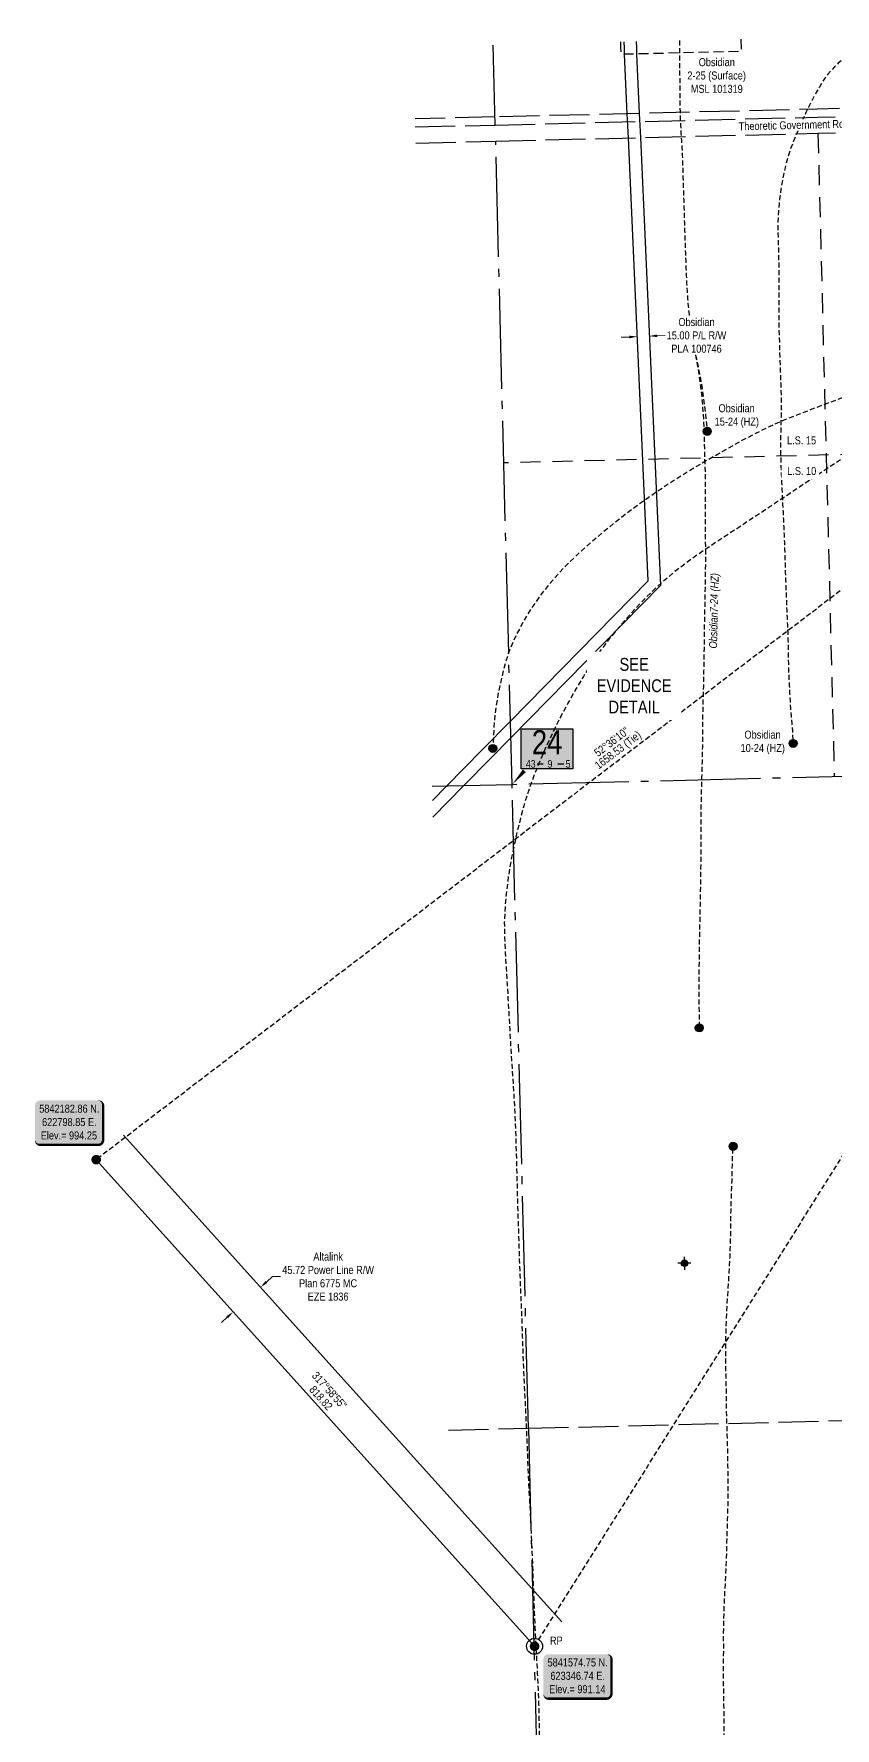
# Model space of a CAD drawing. Extents: x 622721 to 625108, y 5840124 to 5846232.
# Drawn here: x 622721 to 623722, y 5841473 to 5843590 of the extents above; entities that cross this region are included whole.
import ezdxf
from ezdxf.enums import TextEntityAlignment as Align

# ---------------------------------------------------------------- set-up
doc = ezdxf.new("R2010")
doc.units = 0
doc.header["$LTSCALE"] = 5
doc.header["$PDSIZE"] = 0.5
for name, pattern in [('DASHED1', [0.375, 0.25, -0.125]), ('foc-ACCESSROAD', [3.75, 2.5, -1.25]), ('foc-DOT', [1, 0.2, -0.8]), ('foc-LSD', [8, 5, -3]), ('foc-QUARTERLINE', [33, 25, -3, 2, -3]), ('foc-TIELINE', [1.875, 1.25, -0.625]), ('foc-UNSURVEYED', [12.5, 10, -2.5])]:
    doc.linetypes.add(name, pattern=pattern)
doc.layers.get('Defpoints').update_dxf_attribs({"color": 9})
for name, color, linetype in [('10', 1, 'Continuous'), ('35', 37, 'Continuous'), ('9', 3, 'Continuous'), ('ABADATA-DRILL-T', 8, 'Continuous'), ('AS-UNDERLAY-H', 141, 'Continuous'), ('C-RW', 13, 'Continuous'), ('C-WS', 13, 'foc-ACCESSROAD'), ('DETAIL-HZ-Existing', 8, 'foc-DOT'), ('DETAIL-T', 7, 'Continuous'), ('DRILL-T', 8, 'Continuous'), ('F-RW', 190, 'Continuous'), ('L-BD', 7, 'Continuous'), ('L-DETAIL-T', 3, 'Continuous'), ('L-MON', 1, 'Continuous'), ('L-QSEC', 8, 'foc-QUARTERLINE'), ('L-ROAD-T', 7, 'Continuous'), ('L-SECLBL', 7, 'Continuous'), ('L-SECTION-LSD', 7, 'foc-LSD'), ('L-TIE', 7, 'foc-TIELINE'), ('L-USEC', 7, 'foc-UNSURVEYED')]:
    doc.layers.add(name, color=color, linetype=linetype)
for name, color, linetype, lineweight in [('C-RW-T', 13, 'Continuous', 9), ('C-WS-T', 13, 'Continuous', 9), ('F-RW-T', 190, 'Continuous', 9)]:
    doc.layers.add(name, color=color, linetype=linetype, lineweight=lineweight)
doc.styles.add('100L', font='ARIALN.TTF', dxfattribs={"height": 11})
doc.styles.add('80', font='ARIALN.TTF', dxfattribs={"height": 10})
doc.styles.add('80CG', font='ARIALN.TTF', dxfattribs={"height": 10})
doc.styles.add('80L', font='ARIALN.TTF', dxfattribs={"height": 10})
doc.styles.add('SIMPLEX', font='ARIALN.TTF')
doc.dimstyles.new('Compass 5 000', dxfattribs={"dimscale": 5, "dimtxt": 9, "dimasz": 2, "dimexe": 0.2, "dimexo": 0.0625, "dimgap": 0.5, "dimtad": 0, "dimtih": 1, "dimtoh": 1, "dimzin": 0, "dimdsep": 46, "dimtxsty": '80CG', "dimcen": 0.1, "dimse1": 1, "dimse2": 1, "dimclrd": 256, "dimclrt": 256, "dimaunit": 1, "dimadec": 4, "dimazin": 0, "dimtfac": 0.06, "dimtofl": 0, "dimtmove": 0, "dimatfit": 1, "dimfxl": 0.2, "dimtolj": 1, "dimtzin": 0, "dimlwd": -1, "dimarcsym": 0})

# ---------------------------------------------------------------- blocks, each defined once
blk = doc.blocks.new('fdia')
at = {"color": 255, "const_width": 1}
blk.add_lwpolyline([(-0.5, 0, 1), (0.5, 0, 1)], format="xyb", close=True, dxfattribs=at)
blk = doc.blocks.new('Fdiaa')
blk.add_blockref('fdia', (0, 0))
blk = doc.blocks.new('fdib')
at = {"color": 1, "const_width": 1.6}
blk.add_lwpolyline([(-0.4, 0, 1), (0.4, 0, 1)], format="xyb", close=True, dxfattribs=at)
at = {"color": 1}
blk.add_circle((0, 0), 0.8, dxfattribs=at)
blk = doc.blocks.new('Fdibb')
blk.add_blockref('fdib', (0, 0))
blk = doc.blocks.new('fdicc')
for name in ['Fdibb', 'Fdiaa']:
    blk.add_blockref(name, (0, 0))
blk = doc.blocks.new('FDI')
blk.add_blockref('fdicc', (0, 0))
blk = doc.blocks.new('L-SECLBL')
at = {"layer": '9', "color": 7}
for p, q in [((-5.1, -27.8), (-12.3, -27.8)), ((20.7, -27.8), (13.5, -27.8))]:
    blk.add_line(p, q, dxfattribs=at)
at = {"layer": '10', "color": 2, "style": 'SIMPLEX'}
blk.add_attdef('SEC', text='', height=30, dxfattribs=at).set_placement((0, 0), align=Align.MIDDLE)
at = {"layer": '10', "color": 5, "style": '80L'}
blk.add_attdef('TWP', text='', height=9.5, dxfattribs=at).set_placement((-14.4, -27.4), align=Align.MIDDLE_RIGHT)
blk.add_attdef('RGE', text='', height=9.5, dxfattribs=at).set_placement((3.6, -27.4), align=Align.MIDDLE_CENTER)
blk.add_attdef('MER', text='', height=9.5, dxfattribs=at).set_placement((23.2, -27.4), align=Align.MIDDLE_LEFT)
blk = doc.blocks.new('*D424')
at = {"layer": 'C-RW-T', "transparency": 16777216}
for p, q in [((623465, 5843210.9), (623455.1, 5843210.5)), ((623500, 5843212.5), (623510, 5843212.9))]:
    blk.add_line(p, q, dxfattribs=at)
for points in [[(623465, 5843212.6), (623465.1, 5843209.2), (623475, 5843211.4)], [(623499.9, 5843214.1), (623500.1, 5843210.8), (623490, 5843212)]]:
    blk.add_solid(points, dxfattribs=at)
at = {"layer": 'Defpoints', "color": 0, "transparency": 16777216}
for p in [(623475.4, 5843203.8), (623490, 5843212), (623490.4, 5843204.4)]:
    blk.add_point(p, dxfattribs=at)
at = {"layer": 'C-RW-T', "transparency": 16777216, "insert": (623549.1, 5843212.9), "char_height": 10, "attachment_point": 5, "style": '80CG', "bg_fill": 3, "box_fill_scale": 1.1, "bg_fill_color": 256, "bg_fill_true_color": 13158600, "bg_fill_transparency": 0}
blk.add_mtext('\\A1;Obsidian\\P15.00 P/L R/W\\PPLA 100746', dxfattribs=at)
blk = doc.blocks.new('*U436')
at = {"layer": '35', "color": 3}
blk.add_circle((0, 0), 10, dxfattribs=at)
at = {"layer": '35', "color": 3, "style": '80'}
blk.add_attdef('RP_001', (19.2, 2.2), '', height=10, dxfattribs=at)
blk = doc.blocks.new('*U439')
h = blk.add_hatch(color=254)
edge = h.paths.add_edge_path()
edge.add_line((-36.5, -28.5), (36.5, -28.5))
edge.add_arc((36.5, -22.5), 6, 270, 360)
edge.add_line((42.5, -22.5), (42.5, 21))
edge.add_arc((36.5, 21), 6, 0, 90)
edge.add_line((36.5, 27), (-36.5, 27))
edge.add_arc((-36.5, 21), 6, 90, 180)
edge.add_line((-42.5, 21), (-42.5, -22.5))
edge.add_arc((-36.5, -22.5), 6, 180, 270)
at = {"color": 1, "flags": 128}
blk.add_lwpolyline([(-36.5, -28.5, 3, 3, 0), (36.5, -28.5, 3, 3, 0.414214), (42.5, -22.5, 3, 3, 0), (42.5, 21, 3, 0, 0.414214), (36.5, 27, 0, 0, 0), (-36.5, 27, 0, 0, 0.414214), (-42.5, 21, 0, 0, 0), (-42.5, -22.5, 0, 3, 0.414214)], format="xyseb", close=True, dxfattribs=at)
blk.add_lwpolyline([(-29.6, -16.1, 0, 10, 0), (0, 0, 5, 5, 0)], format="xyseb", dxfattribs=at)
at = {"color": 1, "style": '80'}
blk.add_attdef('ENTER_TEXT_001', (-36, -5), '', height=10, dxfattribs=at)
blk = doc.blocks.new('*D460')
at = {"layer": 'Defpoints', "color": 0, "transparency": 16777216}
for p in [(623004.1, 5842023.3), (623035.2, 5841988.8), (623001.2, 5841958.2)]:
    blk.add_point(p, dxfattribs=at)
at = {"layer": 'F-RW-T', "transparency": 16777216}
for p, q in [((623011.5, 5842030), (623019, 5842036.7)), ((623019, 5842036.7), (623029, 5842036.7)), ((622962.7, 5841986), (622955.3, 5841979.3))]:
    blk.add_line(p, q, dxfattribs=at)
for points in [[(623010.4, 5842031.3), (623012.6, 5842028.8), (623004.1, 5842023.3)], [(622961.6, 5841987.3), (622963.8, 5841984.8), (622970.1, 5841992.7)]]:
    blk.add_solid(points, dxfattribs=at)
at = {"layer": 'F-RW-T', "transparency": 16777216, "insert": (623088.7, 5842036.7), "char_height": 10, "attachment_point": 5, "style": '80CG'}
blk.add_mtext('\\A1;Altalink\\P45.72 Power Line R/W\\PPlan 6775 MC\\PEZE 1836', dxfattribs=at)
blk = doc.blocks.new('BH-Existing')
at = {"layer": 'ABADATA-DRILL-T'}
h = blk.add_hatch(color=256, dxfattribs=at)
h.dxf.hatch_style = 1
edge = h.paths.add_edge_path()
edge.add_arc((0, 0), 0.5, 0, 360)
blk.add_circle((0, 0), 0.5, dxfattribs=at)
blk = doc.blocks.new('Gabd')
h = blk.add_hatch(color=255)
h.dxf.hatch_style = 1
edge = h.paths.add_edge_path()
edge.add_arc((0, 0), 0.8, 0, 360)
for p, q in [((-0.81, 0), (-1.62, 0)), ((0, 0.81), (0, 1.62)), ((1.62, 0), (0.81, 0)), ((0, -0.81), (0, -1.62))]:
    blk.add_line(p, q)
blk.add_circle((0, 0), 0.8)

msp = doc.modelspace()

# ---------------------------------------------------------------- hatches: boundary and pattern name
at = {"layer": 'AS-UNDERLAY-H'}
h = msp.add_hatch(color=256, dxfattribs=at)
h.dxf.hatch_style = 1
h.paths.add_polyline_path([(623330.17, 5842721.452), (623394.507, 5842721.452), (623394.507, 5842671.203), (623330.17, 5842671.203)])

# ---------------------------------------------------------------- linework, layer by layer
msp.add_lwpolyline([(623330.17, 5842721.452), (623394.507, 5842721.452), (623394.507, 5842671.203), (623330.17, 5842671.203)], close=True, dxfattribs=at)
at = {"layer": 'C-RW'}
for points in [[(623219.081, 5842631.738), (623236.507, 5842649.478), (623281.342, 5842695.123), (623316.553, 5842730.969), (623488.648, 5842906.185), (623463.953, 5843459.727), (623462.608, 5843489.867), (623459.294, 5843564.142), (623458.958, 5843571.692), (623458.758, 5843579.721)], [(623473.753, 5843580.085), (623473.949, 5843572.212), (623474.292, 5843564.516), (623477.607, 5843490.23), (623478.951, 5843460.091), (623503.924, 5842900.33), (623317.084, 5842710.104), (623292.045, 5842684.612), (623258.052, 5842650.006), (623219.612, 5842610.872)]]:
    msp.add_lwpolyline(points, dxfattribs=at)
at = {"layer": 'C-WS', "flags": 128}
msp.add_lwpolyline([(623604.597, 5843583.265), (623604.976, 5843567.778), (623474.292, 5843564.516), (623459.294, 5843564.142), (623454.96, 5843564.034), (623454.726, 5843573.051), (623454.56, 5843579.619)], dxfattribs=at)
at = {"layer": 'DETAIL-HZ-Existing', "linetype": 'DASHED1', "ltscale": 5, "flags": 128}
for points in [[(623527.983, 5843581.403), (623527.97, 5843581.104), (623527.809, 5843575.258), (623527.726, 5843569.094), (623527.7, 5843562.611), (623527.753, 5843555.82), (623527.859, 5843548.89), (623527.978, 5843541.451), (623528.13, 5843533.892), (623528.27, 5843526.033), (623528.358, 5843517.843), (623528.35, 5843509.51), (623528.364, 5843501.058), (623528.493, 5843492.448), (623528.768, 5843483.622), (623529.205, 5843474.691), (623529.734, 5843465.691), (623530.303, 5843456.673), (623530.825, 5843447.523), (623531.293, 5843438.202), (623531.881, 5843421.331), (623531.919, 5843419.842), (623532.16, 5843410.385), (623532.43, 5843400.929), (623532.75, 5843391.484), (623533.09, 5843382.06), (623533.4, 5843372.584), (623533.661, 5843363.108), (623533.912, 5843353.621), (623534.213, 5843344.156), (623534.523, 5843334.701), (623534.866, 5843325.166), (623535.258, 5843315.623), (623535.63, 5843306.139), (623535.98, 5843296.685), (623536.341, 5843287.181), (623536.743, 5843277.669), (623537.305, 5843268.18), (623538.008, 5843258.625), (623538.809, 5843249.132), (623539.741, 5843239.622), (623540.832, 5843230.167), (623542.072, 5843220.726), (623543.472, 5843211.298), (623545.141, 5843201.908), (623547.018, 5843192.612), (623547.029, 5843192.562), (623548.875, 5843183.286), (623550.525, 5843173.885), (623551.944, 5843164.478), (623553.264, 5843155.049), (623554.487, 5843145.527), (623555.578, 5843136.061), (623556.499, 5843126.582), (623557.22, 5843117.087), (623557.792, 5843107.569), (623558.244, 5843098.077), (623558.536, 5843088.551), (623558.728, 5843079.013), (623558.939, 5843069.525), (623559.181, 5843060.018), (623559.483, 5843050.493), (623559.794, 5843040.998), (623559.903, 5843031.988), (623559.858, 5843021.983), (623559.868, 5843012.521), (623559.91, 5843003.009), (623559.971, 5842993.497), (623559.993, 5842983.975), (623560.046, 5842974.433), (623560.098, 5842964.921), (623560.128, 5842955.439), (623560.181, 5842945.907), (623560.212, 5842936.415), (623560.163, 5842926.93), (623560.075, 5842917.415), (623559.967, 5842907.879), (623559.809, 5842898.342), (623559.632, 5842888.795), (623559.453, 5842879.297), (623559.224, 5842869.808), (623559.015, 5842860.31), (623558.837, 5842850.802), (623558.7, 5842841.246), (623558.591, 5842831.73), (623558.483, 5842822.234), (623558.324, 5842812.727), (623558.167, 5842803.18), (623558.047, 5842793.724), (623557.888, 5842784.237), (623557.649, 5842774.747), (623557.351, 5842765.217), (623557.122, 5842755.718), (623556.904, 5842746.209), (623556.686, 5842736.681), (623556.517, 5842727.173), (623556.439, 5842717.678), (623556.43, 5842708.175), (623556.421, 5842698.682), (623556.282, 5842689.195), (623556.044, 5842679.666), (623555.786, 5842670.156), (623555.537, 5842660.677), (623555.279, 5842651.147), (623554.981, 5842641.617), (623554.795, 5842633.169), (623554.694, 5842623.774), (623554.676, 5842614.25), (623554.668, 5842604.737), (623554.64, 5842595.223), (623554.632, 5842585.7), (623554.594, 5842576.176), (623554.475, 5842566.68), (623554.376, 5842557.184), (623554.299, 5842547.619), (623554.141, 5842538.082), (623554.003, 5842528.555), (623553.855, 5842519.038), (623553.687, 5842509.501), (623553.489, 5842499.973), (623553.291, 5842490.465), (623553.113, 5842480.947), (623552.924, 5842471.459), (623552.726, 5842461.931), (623552.517, 5842452.423), (623552.379, 5842442.896), (623552.311, 5842433.382), (623552.223, 5842423.856), (623552.145, 5842414.351), (623552.105, 5842404.907), (623552.117, 5842395.374), (623552.139, 5842385.842), (623552.181, 5842376.33), (623552.252, 5842366.819), (623552.299, 5842362.618), (623552.52, 5842347.619)], [(623527.983, 5843581.403), (623527.97, 5843581.104), (623527.809, 5843575.258), (623527.726, 5843569.094), (623527.7, 5843562.611), (623527.753, 5843555.82), (623527.859, 5843548.89), (623527.978, 5843541.451), (623528.13, 5843533.892), (623528.27, 5843526.033), (623528.358, 5843517.843), (623528.35, 5843509.51), (623528.364, 5843501.058), (623528.493, 5843492.448), (623528.768, 5843483.622), (623529.205, 5843474.691), (623529.734, 5843465.691), (623530.303, 5843456.673), (623530.825, 5843447.523), (623531.293, 5843438.202), (623531.881, 5843421.331), (623531.919, 5843419.842), (623532.16, 5843410.385), (623532.43, 5843400.929), (623532.75, 5843391.484), (623533.09, 5843382.06), (623533.4, 5843372.584), (623533.661, 5843363.108), (623533.912, 5843353.621), (623534.213, 5843344.156), (623534.523, 5843334.701), (623534.866, 5843325.166), (623535.258, 5843315.623), (623535.63, 5843306.139), (623535.98, 5843296.685), (623536.341, 5843287.181), (623536.743, 5843277.669), (623537.305, 5843268.18), (623538.008, 5843258.625), (623538.809, 5843249.132), (623539.741, 5843239.622), (623540.832, 5843230.167), (623542.072, 5843220.726), (623543.472, 5843211.298), (623545.141, 5843201.908), (623547.018, 5843192.612), (623549.005, 5843183.32), (623551.022, 5843174.018), (623552.908, 5843164.723), (623554.616, 5843155.383), (623556.147, 5843145.939), (623557.556, 5843136.532), (623558.876, 5843127.112), (623559.997, 5843117.648), (623562.573, 5843093.025)], [(623820.977, 5843587.465), (623820.977, 5843587.465), (623820.858, 5843587.462), (623820.073, 5843587.622), (623819.449, 5843588.166), (623819.253, 5843588.021), (623818.748, 5843587.408), (623818.584, 5843587.584), (623818.306, 5843588.257), (623818.127, 5843589.033), (623817.657, 5843589.391), (623817.526, 5843589.448), (623817.08, 5843589.686), (623816.863, 5843589.171), (623817.053, 5843588.365), (623817.309, 5843587.732), (623817.413, 5843587.584), (623817.474, 5843587.546), (623817.465, 5843587.525), (623817.455, 5843587.515), (623817.088, 5843587.406), (623816.214, 5843587.163), (623814.902, 5843586.82), (623813.361, 5843586.461), (623811.71, 5843586.058), (623809.841, 5843585.631), (623807.55, 5843585.252), (623804.838, 5843584.903), (623801.866, 5843584.517), (623798.478, 5843584.011), (623794.782, 5843583.406), (623790.696, 5843582.802), (623786.5, 5843582.225), (623783.221, 5843581.731), (623781.846, 5843581.516), (623776.905, 5843580.71), (623771.691, 5843579.647), (623766.487, 5843578.154), (623761.384, 5843576.224), (623756.224, 5843573.801), (623751.036, 5843570.928), (623745.814, 5843567.814), (623740.646, 5843564.522), (623735.378, 5843560.816), (623730.831, 5843557.139), (623726.304, 5843553.013), (623721.715, 5843548.604), (623717.467, 5843544.135), (623713.448, 5843539.351), (623709.704, 5843534.364), (623706.11, 5843528.97), (623702.637, 5843523.17), (623699.287, 5843517.203), (623695.942, 5843511.096), (623692.544, 5843504.697), (623689.202, 5843498.05), (623685.914, 5843491.264), (623682.638, 5843484.368), (623679.438, 5843477.275), (623676.333, 5843469.963), (623673.183, 5843462.45), (623670.095, 5843454.879), (623667.16, 5843447.172), (623664.462, 5843439.221), (623661.995, 5843430.845), (623659.761, 5843422.306), (623657.803, 5843413.573), (623656.074, 5843404.466), (623654.583, 5843395.455), (623653.325, 5843386.36), (623652.257, 5843377.22), (623651.436, 5843367.836), (623651.09, 5843361.785), (623650.829, 5843346.894), (623650.85, 5843344.894), (623650.895, 5843342.744), (623651.146, 5843333.287), (623651.394, 5843323.921), (623651.634, 5843314.524), (623651.797, 5843304.985), (623651.838, 5843295.503), (623651.859, 5843286.04), (623651.859, 5843276.637), (623651.866, 5843267.314), (623651.906, 5843257.882), (623651.925, 5843248.5), (623651.971, 5843239.228), (623652.025, 5843229.676), (623652.177, 5843220.167), (623652.447, 5843210.721), (623652.747, 5843201.325), (623653.042, 5843191.71), (623653.304, 5843182.193), (623653.588, 5843172.637), (623653.916, 5843163.283), (623654.301, 5843153.679), (623654.591, 5843144.254), (623654.803, 5843134.736), (623654.838, 5843125.134), (623654.76, 5843115.639), (623654.692, 5843106.134), (623654.51, 5843096.756), (623654.244, 5843087.196), (623654.128, 5843077.61), (623654.207, 5843068.229), (623654.388, 5843058.751), (623654.627, 5843049.384), (623654.981, 5843039.79), (623655.404, 5843030.277), (623655.817, 5843020.715), (623656.254, 5843011.423), (623656.769, 5843001.803), (623657.26, 5842992.352), (623657.668, 5842983.03), (623658.078, 5842973.597), (623658.509, 5842964.145), (623658.939, 5842954.743), (623659.293, 5842945.169), (623659.615, 5842935.664), (623659.886, 5842926.198), (623660.13, 5842916.611), (623660.441, 5842907.146), (623660.823, 5842897.672), (623661.201, 5842888.319), (623661.54, 5842878.955), (623661.902, 5842869.451), (623662.3, 5842860.098), (623662.741, 5842850.626), (623663.162, 5842841.184), (623663.453, 5842831.728), (623663.607, 5842822.139), (623663.758, 5842812.68), (623663.952, 5842803.101), (623664.191, 5842793.714), (623664.58, 5842784.351), (623665.051, 5842774.9), (623665.518, 5842765.599), (623666.02, 5842756.109), (623666.641, 5842746.632), (623667.402, 5842737.188), (623668.271, 5842727.797), (623669.009, 5842718.453), (623669.911, 5842703.081)], [(624191.33, 5843324.8), (624191.33, 5843324.8), (624191.3, 5843324.789), (624191.131, 5843324.755), (624190.803, 5843324.656), (624190.448, 5843324.477), (624190.162, 5843324.32), (624189.787, 5843324.1), (624189.699, 5843324.018), (624189.78, 5843323.97), (624189.982, 5843323.905), (624190.264, 5843323.822), (624190.566, 5843323.76), (624190.838, 5843323.707), (624191.059, 5843323.643), (624191.192, 5843323.556), (624191.313, 5843323.499), (624191.443, 5843323.493), (624191.601, 5843323.567), (624191.778, 5843323.721), (624191.913, 5843323.905), (624192.027, 5843324.138), (624192.061, 5843324.369), (624191.997, 5843324.537), (624191.904, 5843324.625), (624191.814, 5843324.652), (624191.742, 5843324.701), (624191.739, 5843324.85), (624191.743, 5843325.081), (624191.717, 5843325.3), (624191.685, 5843325.379), (624191.603, 5843325.477), (624191.592, 5843325.487), (624191.491, 5843325.534), (624191.38, 5843325.562), (624191.138, 5843325.665), (624190.945, 5843325.78), (624190.883, 5843325.829), (624190.742, 5843325.895), (624190.49, 5843325.969), (624190.228, 5843326.012), (624189.977, 5843326.056), (624189.775, 5843326.161), (624189.651, 5843326.308), (624189.507, 5843326.444), (624189.347, 5843326.47), (624189.257, 5843326.448), (624189.155, 5843326.515), (624188.941, 5843326.68), (624188.577, 5843326.85), (624188.219, 5843326.741), (624188.01, 5843326.336), (624187.862, 5843325.852), (624187.843, 5843325.791), (624187.686, 5843325.307), (624187.663, 5843325.027), (624187.822, 5843325.071), (624188.01, 5843325.135), (624188.258, 5843325.242), (624188.545, 5843325.329), (624188.845, 5843325.347), (624189.174, 5843325.385), (624189.324, 5843325.379), (624189.355, 5843325.37), (624189.387, 5843325.291), (624189.388, 5843325.251), (624189.389, 5843325.181), (624189.496, 5843324.913), (624189.842, 5843324.712), (624190.381, 5843324.726), (624190.772, 5843324.696), (624191.033, 5843324.662), (624191.55, 5843324.786), (624191.844, 5843324.643), (624191.875, 5843324.204), (624192.221, 5843323.983), (624192.218, 5843323.692), (624191.79, 5843323.221), (624191.753, 5843323.13), (624191.626, 5843322.997), (624191.489, 5843322.873), (624190.724, 5843322.264), (624189.486, 5843321.392), (624187.901, 5843320.421), (624186.124, 5843319.465), (624184.158, 5843318.505), (624181.95, 5843317.608), (624179.541, 5843316.786), (624176.983, 5843315.891), (624174.227, 5843314.9), (624171.138, 5843313.651), (624167.719, 5843311.983), (624163.888, 5843310.034), (624159.689, 5843307.996), (624155.21, 5843305.931), (624150.501, 5843303.86), (624145.863, 5843301.781), (624141.324, 5843299.725), (624136.634, 5843297.714), (624131.662, 5843295.747), (624126.525, 5843293.635), (624121.121, 5843291.366), (624115.379, 5843289.019), (624109.332, 5843286.453), (624103.051, 5843283.672), (624096.541, 5843280.865), (624089.81, 5843278.082), (624082.89, 5843275.234), (624075.861, 5843272.374), (624068.644, 5843269.418), (624061.239, 5843266.398), (624053.614, 5843263.353), (624045.841, 5843260.243), (624037.9, 5843257.059), (624029.859, 5843253.843), (624021.879, 5843250.618), (624013.97, 5843247.365), (624005.963, 5843244.009), (623997.866, 5843240.641), (623989.528, 5843237.337), (623981.168, 5843234.083), (623972.789, 5843230.808), (623964.362, 5843227.441), (623955.849, 5843223.933), (623947.197, 5843220.401), (623938.485, 5843216.827), (623929.734, 5843213.242), (623925.525, 5843211.564), (623916.711, 5843208.098), (623907.795, 5843204.699), (623898.869, 5843201.27), (623889.876, 5843197.759), (623880.962, 5843194.27), (623872.049, 5843190.752), (623854.174, 5843183.683), (623836.339, 5843176.615), (623818.475, 5843169.486), (623800.602, 5843162.328), (623782.841, 5843155.101), (623765.093, 5843147.756), (623747.256, 5843140.748), (623729.229, 5843134.125), (623711.273, 5843127.494), (623693.393, 5843120.576), (623675.474, 5843113.686), (623657.617, 5843106.667), (623640.132, 5843098.808), (623622.882, 5843090.365), (623605.895, 5843081.408), (623589.241, 5843071.95), (623572.438, 5843062.487), (623555.853, 5843053.061), (623539.39, 5843043.167), (623523.135, 5843032.988), (623507.059, 5843022.454), (623491.219, 5843011.666), (623475.496, 5843000.611), (623460.133, 5842989.175), (623447.668, 5842979.453), (623433.037, 5842967.546), (623418.703, 5842955.386), (623404.547, 5842942.91), (623390.901, 5842930.067), (623377.84, 5842916.619), (623365.459, 5842902.399), (623353.762, 5842887.635), (623342.872, 5842872.252), (623333.129, 5842856.158), (623324.302, 5842839.497), (623316.467, 5842822.371), (623310.38, 5842804.54), (623305.764, 5842786.346), (623301.997, 5842769.334), (623298.7, 5842750.774), (623296.498, 5842732.042), (623294.56, 5842696.701)], [(624191.33, 5843324.8), (624191.33, 5843324.8), (624191.3, 5843324.789), (624191.131, 5843324.755), (624190.803, 5843324.656), (624190.448, 5843324.477), (624190.162, 5843324.32), (624189.787, 5843324.1), (624189.699, 5843324.018), (624189.78, 5843323.97), (624189.982, 5843323.905), (624190.264, 5843323.822), (624190.566, 5843323.76), (624190.838, 5843323.707), (624191.059, 5843323.643), (624191.192, 5843323.556), (624191.313, 5843323.499), (624191.443, 5843323.493), (624191.601, 5843323.567), (624191.778, 5843323.721), (624191.913, 5843323.905), (624192.027, 5843324.138), (624192.061, 5843324.369), (624191.997, 5843324.537), (624191.904, 5843324.625), (624191.814, 5843324.652), (624191.742, 5843324.701), (624191.739, 5843324.85), (624191.743, 5843325.081), (624191.717, 5843325.3), (624191.685, 5843325.379), (624191.603, 5843325.477), (624191.592, 5843325.487), (624191.491, 5843325.534), (624191.38, 5843325.562), (624191.138, 5843325.665), (624190.945, 5843325.78), (624190.883, 5843325.829), (624190.742, 5843325.895), (624190.49, 5843325.969), (624190.228, 5843326.012), (624189.977, 5843326.056), (624189.775, 5843326.161), (624189.651, 5843326.308), (624189.507, 5843326.444), (624189.347, 5843326.47), (624189.257, 5843326.448), (624189.155, 5843326.515), (624188.941, 5843326.68), (624188.577, 5843326.85), (624188.219, 5843326.741), (624188.01, 5843326.336), (624187.862, 5843325.852), (624187.843, 5843325.791), (624187.686, 5843325.307), (624187.663, 5843325.027), (624187.822, 5843325.071), (624188.01, 5843325.135), (624188.258, 5843325.242), (624188.545, 5843325.329), (624188.845, 5843325.347), (624189.174, 5843325.385), (624189.324, 5843325.379), (624189.355, 5843325.37), (624189.387, 5843325.291), (624189.388, 5843325.251), (624189.389, 5843325.181), (624189.496, 5843324.913), (624189.842, 5843324.712), (624190.381, 5843324.726), (624190.772, 5843324.696), (624191.033, 5843324.662), (624191.55, 5843324.786), (624191.844, 5843324.643), (624191.875, 5843324.204), (624192.221, 5843323.983), (624192.218, 5843323.692), (624191.79, 5843323.221), (624191.753, 5843323.13), (624191.626, 5843322.997), (624191.489, 5843322.873), (624190.724, 5843322.264), (624189.486, 5843321.392), (624187.901, 5843320.421), (624186.124, 5843319.465), (624184.158, 5843318.505), (624181.95, 5843317.608), (624179.541, 5843316.786), (624176.983, 5843315.891), (624174.227, 5843314.9), (624171.138, 5843313.651), (624167.719, 5843311.983), (624163.888, 5843310.034), (624159.689, 5843307.996), (624155.21, 5843305.931), (624150.501, 5843303.86), (624145.863, 5843301.781), (624141.324, 5843299.725), (624136.634, 5843297.714), (624131.662, 5843295.747), (624126.525, 5843293.635), (624121.121, 5843291.366), (624115.379, 5843289.019), (624109.332, 5843286.453), (624103.051, 5843283.672), (624096.541, 5843280.865), (624089.81, 5843278.082), (624082.89, 5843275.234), (624064.141, 5843267.543), (624062.923, 5843267.042), (624055.722, 5843263.857), (624048.532, 5843260.252), (624041.3, 5843256.326), (624034.025, 5843252.119), (624026.675, 5843247.709), (624019.247, 5843243.248), (624011.668, 5843238.803), (624003.99, 5843234.296), (623996.286, 5843229.657), (623988.454, 5843224.936), (623980.542, 5843220.222), (623972.552, 5843215.436), (623964.484, 5843210.549), (623956.398, 5843205.601), (623948.312, 5843200.633), (623940.187, 5843195.633), (623931.561, 5843190.281), (623923.25, 5843185.107), (623915.53, 5843180.329), (623899.56, 5843170.318), (623883.644, 5843160.198), (623867.811, 5843149.92), (623852.051, 5843139.524), (623836.342, 5843129.109), (623820.665, 5843118.626), (623805.029, 5843108.093), (623789.394, 5843097.52), (623773.758, 5843086.967), (623758.081, 5843076.453), (623742.331, 5843066.098), (623726.539, 5843055.801), (623710.798, 5843045.436), (623695.131, 5843034.942), (623679.504, 5843024.44), (623663.511, 5843013.808), (623647.526, 5843003.206), (623631.523, 5842992.554), (623615.45, 5842981.91), (623599.423, 5842971.387), (623583.347, 5842960.853), (623567.312, 5842950.28), (623551.404, 5842939.44), (623535.785, 5842928.237), (623520.559, 5842916.525), (623505.87, 5842904.165), (623491.818, 5842891.132), (623478.363, 5842877.464), (623465.359, 5842863.337), (623452.685, 5842848.849), (623440.509, 5842834.043), (623428.885, 5842818.801), (623418.013, 5842803.088), (623407.764, 5842786.841), (623397.935, 5842770.235), (623388.498, 5842753.549), (623379.407, 5842736.661), (623370.708, 5842719.283), (623362.528, 5842701.938), (623354.78, 5842684.525), (623347.52, 5842666.804), (623340.828, 5842648.797), (623334.882, 5842630.579), (623329.713, 5842612.051), (623325.079, 5842593.376), (623320.905, 5842574.674), (623317.175, 5842555.832), (623313.946, 5842536.944), (623311.502, 5842517.905), (623309.788, 5842498.845), (623308.917, 5842479.697), (623309.147, 5842460.496), (623310.117, 5842441.325), (623311.226, 5842422.187), (623312.336, 5842403.029), (623313.496, 5842383.872), (623314.584, 5842364.764), (623315.686, 5842345.506), (623316.745, 5842326.406), (623317.835, 5842307.218), (623319.094, 5842288.084), (623320.424, 5842268.912), (623321.543, 5842249.774), (623322.404, 5842230.56), (623323.144, 5842211.402), (623323.734, 5842192.231), (623324.263, 5842173.068), (623324.784, 5842153.876), (623325.245, 5842134.651), (623325.796, 5842115.419), (623326.436, 5842096.259), (623327.039, 5842076.978), (623327.678, 5842057.828), (623328.368, 5842038.63), (623329.058, 5842019.491), (623329.898, 5842000.316), (623330.758, 5841981.112), (623331.4, 5841961.872), (623332.02, 5841942.691), (623332.753, 5841923.384), (623333.614, 5841904.19), (623334.603, 5841885.069), (623335.522, 5841865.936), (623336.374, 5841846.671), (623337.173, 5841827.526), (623338.003, 5841808.36), (623338.822, 5841789.205), (623339.682, 5841770.061), (623340.663, 5841750.85), (623341.682, 5841731.689), (623342.61, 5841712.597), (623343.38, 5841693.45), (623344.14, 5841674.273), (623344.899, 5841655.117), (623345.64, 5841635.929), (623346.382, 5841616.672), (623347.192, 5841597.876), (623348.171, 5841578.735), (623349.121, 5841559.553), (623350.12, 5841540.422), (623351.16, 5841521.283), (623351.831, 5841502.064), (623352.193, 5841482.787), (623352.634, 5841463.562), (623353.006, 5841444.305), (623353.107, 5841425.081), (623353.218, 5841405.868), (623353.486, 5841386.778), (623353.757, 5841367.529), (623353.8, 5841348.254), (623353.84, 5841329.049), (623354.011, 5841309.847), (623354.21, 5841290.686), (623354.42, 5841271.525), (623354.69, 5841252.345), (623355.13, 5841233.17), (623355.451, 5841213.932), (623355.742, 5841194.703), (623356.252, 5841175.54), (623356.822, 5841156.368), (623357.464, 5841137.089), (623358.245, 5841117.892), (623358.854, 5841098.741), (623359.174, 5841079.563), (623359.413, 5841060.423), (623359.684, 5841041.224), (623359.973, 5841022.045), (623360.214, 5841002.855), (623360.433, 5840983.684), (623360.623, 5840964.513), (623360.843, 5840945.342), (623361.234, 5840926.136), (623361.623, 5840906.97), (623361.892, 5840887.82), (623362.124, 5840868.57), (623362.223, 5840849.426), (623362.275, 5840830.171), (623362.386, 5840810.948), (623362.436, 5840791.763), (623362.427, 5840772.546), (623362.177, 5840753.364), (623361.646, 5840734.184), (623361.187, 5840714.956), (623360.857, 5840695.761), (623360.577, 5840676.588), (623360.457, 5840657.388), (623360.628, 5840638.187), (623361.038, 5840619.001), (623361.578, 5840599.818), (623362.16, 5840580.587), (623362.829, 5840561.448), (623363.489, 5840542.238), (623364.06, 5840523.037), (623364.741, 5840503.818), (623365.543, 5840484.572), (623366.402, 5840465.428), (623367.282, 5840446.274), (623368.557, 5840419.848)], [(623764.34, 5840964.73), (623764.34, 5840964.73), (623764.283, 5840964.638), (623763.67, 5840963.932), (623762.701, 5840963.127), (623762.008, 5840963.22), (623761.58, 5840964.309), (623761.205, 5840965.69), (623761.018, 5840967.526), (623760.957, 5840969.535), (623760.933, 5840971.645), (623760.861, 5840974.084), (623760.994, 5840977.519), (623761.55, 5840981.594), (623762.204, 5840983.411), (623762.339, 5840983.625), (623762.376, 5840983.756), (623762.375, 5840983.766), (623762.352, 5840983.915), (623762.199, 5840984.412), (623761.912, 5840985.085), (623761.281, 5840985.889), (623760.227, 5840986.812), (623758.749, 5840987.895), (623756.968, 5840989.1), (623754.992, 5840990.5), (623752.9, 5840992.128), (623750.672, 5840993.982), (623748.119, 5840996.017), (623745.252, 5840998.225), (623741.98, 5841000.623), (623738.385, 5841003.152), (623734.443, 5841005.913), (623730.217, 5841008.836), (623725.699, 5841011.852), (623720.835, 5841015.09), (623715.54, 5841018.766), (623709.77, 5841023.021), (623703.75, 5841027.649), (623697.488, 5841032.401), (623691.094, 5841037.16), (623684.546, 5841042.115), (623677.903, 5841047.268), (623671.275, 5841052.621), (623664.79, 5841058.248), (623658.466, 5841064.199), (623652.407, 5841070.367), (623646.44, 5841076.857), (623640.67, 5841083.463), (623634.926, 5841090.259), (623629.368, 5841097.17), (623624.042, 5841104.417), (623619.027, 5841112.012), (623614.368, 5841119.806), (623610.001, 5841127.877), (623606.018, 5841136.198), (623602.408, 5841144.809), (623599.252, 5841153.662), (623596.616, 5841162.498), (623593.28, 5841175.657), (623592.999, 5841176.87), (623591.132, 5841185.016), (623589.063, 5841194.376), (623587.062, 5841203.818), (623585.243, 5841213.205), (623583.641, 5841222.697), (623582.277, 5841232.246), (623581.315, 5841241.784), (623580.88, 5841251.396), (623580.864, 5841252.806), (623580.794, 5841261.077), (623580.87, 5841270.662), (623581.037, 5841280.21), (623581.222, 5841289.868), (623581.416, 5841299.536), (623581.691, 5841309.146), (623582.066, 5841318.798), (623582.414, 5841328.32), (623582.778, 5841337.983), (623583.064, 5841347.573), (623583.238, 5841357.261), (623583.293, 5841366.885), (623583.248, 5841376.527), (623583.282, 5841386.191), (623583.285, 5841395.924), (623583.128, 5841405.624), (623582.923, 5841415.261), (623582.798, 5841424.891), (623582.895, 5841434.457), (623583.141, 5841444.036), (623583.397, 5841453.646), (623583.693, 5841463.236), (623583.859, 5841472.834), (623583.774, 5841482.475), (623583.617, 5841492.184), (623583.432, 5841501.812), (623583.285, 5841511.492), (623583.119, 5841521.191), (623582.974, 5841530.82), (623582.861, 5841540.37), (623582.836, 5841550.003), (623583.01, 5841559.68), (623583.094, 5841569.346), (623583.059, 5841578.958), (623583.034, 5841588.6), (623583.098, 5841598.295), (623583.373, 5841607.915), (623583.648, 5841617.545), (623583.903, 5841627.205), (623584.329, 5841636.789), (623584.823, 5841646.484), (623585.326, 5841656.19), (623585.79, 5841665.875), (623586.194, 5841675.549), (623586.629, 5841685.193), (623586.954, 5841694.814), (623587.218, 5841704.504), (623587.542, 5841714.175), (623587.747, 5841723.814), (623588.011, 5841733.474), (623588.306, 5841743.124), (623588.621, 5841752.765), (623588.867, 5841762.345), (623588.86, 5841772.048), (623588.755, 5841781.698), (623588.581, 5841791.287), (623588.466, 5841800.917), (623588.38, 5841810.598), (623588.183, 5841820.286), (623587.889, 5841829.882), (623587.606, 5841839.418), (623587.293, 5841848.973), (623586.936, 5841858.687), (623586.75, 5841868.365), (623586.685, 5841878.007), (623586.55, 5841887.636), (623586.413, 5841897.336), (623586.257, 5841906.985), (623585.984, 5841916.571), (623585.68, 5841926.147), (623585.676, 5841935.74), (623585.82, 5841945.417), (623585.865, 5841955.061), (623585.96, 5841964.666), (623586.228, 5841974.206), (623586.621, 5841983.899), (623587.055, 5841993.594), (623587.578, 5842003.3), (623588.204, 5842012.899), (623588.83, 5842022.508), (623589.395, 5842032.156), (623589.939, 5842041.812), (623590.511, 5842051.2), (623590.997, 5842061.186), (623591.322, 5842070.837), (623591.665, 5842080.529), (623591.92, 5842090.169), (623592.006, 5842099.794), (623592.071, 5842109.409), (623592.248, 5842118.966), (623592.509, 5842128.746), (623592.834, 5842138.377), (623593.222, 5842147.92), (623593.524, 5842157.661), (623593.748, 5842167.34), (623593.922, 5842177.018), (623594.155, 5842185.566), (623594.759, 5842199.556)]]:
    msp.add_lwpolyline(points, dxfattribs=at)
at = {"layer": 'F-RW'}
for p, q in [((623380.697, 5841605.343), (622832.803, 5842213.454)), ((623346.742, 5841574.751), (622798.848, 5842182.862))]:
    msp.add_line(p, q, dxfattribs=at)
at = {"layer": 'L-QSEC', "flags": 128}
for points in [[(623297.601, 5843475.811), (623295.057, 5843575.743)], [(623318.575, 5842651.488), (623298.113, 5843455.708)], [(624124.136, 5842671.153), (623318.575, 5842651.488)], [(623318.575, 5842651.488), (623218.641, 5842649.049)], [(623339.038, 5841847.263), (623318.575, 5842651.488)], [(623339.038, 5841847.263), (623379.694, 5840248.866)]]:
    msp.add_lwpolyline(points, dxfattribs=at)
at = {"layer": 'L-SECLBL', "flags": 128}
msp.add_lwpolyline([(623318.575, 5842651.488, 0, 5, 0), (623333.978, 5842668.797, 0, 0, 0)], format="xyseb", dxfattribs=at)
at = {"layer": 'L-SECTION-LSD', "flags": 128}
for points in [[(623700.868, 5843465.496), (623721.356, 5842661.321)], [(624113.88, 5843073.219), (623308.344, 5843053.598)]]:
    msp.add_lwpolyline(points, dxfattribs=at)
at = {"layer": 'L-TIE', "flags": 128}
for points in [[(624115.97, 5843189.802), (622798.848, 5842182.862)], [(623346.742, 5841574.751), (624120.689, 5842806.298)]]:
    msp.add_lwpolyline(points, dxfattribs=at)
at = {"layer": 'L-USEC', "flags": 128}
for points in [[(624102.854, 5843505.438), (623700.099, 5843495.65), (623297.345, 5843485.861)], [(623297.624, 5843475.812), (623700.379, 5843485.6), (624103.11, 5843495.388)], [(623297.345, 5843485.861), (623197.411, 5843483.433)], [(623197.667, 5843473.383), (623297.624, 5843475.812)], [(623298.113, 5843455.708), (623700.868, 5843465.496), (624103.623, 5843475.285)], [(623198.178, 5843453.28), (623298.113, 5843455.708)], [(623339.038, 5841847.263), (623741.84, 5841857.143), (624144.643, 5841867.022)], [(623239.104, 5841844.812), (623339.038, 5841847.263)]]:
    msp.add_lwpolyline(points, dxfattribs=at)

# ---------------------------------------------------------------- block references
at = {"layer": '35', "xscale": 0.99963892, "yscale": 0.99963892, "zscale": 0.99963892}
msp.add_blockref('*U436', (623346.742, 5841574.751), dxfattribs=at).add_auto_attribs({'RP_001': 'RP'})
at = {"layer": 'ABADATA-DRILL-T', "xscale": 10.00000000000004, "yscale": 10.00000000000004, "zscale": 10.00000000000004}
for p in [(623562.573, 5843093.025), (623294.56, 5842696.701), (623669.911, 5842703.081), (623552.52, 5842347.619), (623594.759, 5842199.556)]:
    msp.add_blockref('BH-Existing', p, dxfattribs=at)
at = {"layer": 'DETAIL-T'}
ref = msp.add_blockref('*U439', (622764.96, 5842229.835), dxfattribs=at)
ref.add_attrib('ENTER_TEXT_001', '5842182.86 N.', (622727.64, 5842241.607), dxfattribs={"layer": '0', "color": 1, "height": 10, "style": '80'})
ref.add_attrib('ENTER_TEXT_002', '622798.85 E.', (622731.163, 5842224.899), dxfattribs={"layer": '0', "color": 1, "height": 10, "style": '80'})
ref.add_attrib('ENTER_TEXT_003', 'Elev.= 994.25', (622729.55, 5842208.192), dxfattribs={"layer": '0', "color": 1, "height": 10, "style": '80'})
ref = msp.add_blockref('*U439', (623400.269, 5841537.87), dxfattribs=at)
ref.add_attrib('ENTER_TEXT_001', '5841574.75 N.', (623362.95, 5841549.642), dxfattribs={"layer": '0', "color": 1, "height": 10, "style": '80'})
ref.add_attrib('ENTER_TEXT_002', '623346.74 E.', (623366.473, 5841532.934), dxfattribs={"layer": '0', "color": 1, "height": 10, "style": '80'})
ref.add_attrib('ENTER_TEXT_003', 'Elev.= 991.14', (623364.904, 5841516.227), dxfattribs={"layer": '0', "color": 1, "height": 10, "style": '80'})
at = {"layer": 'DRILL-T', "xscale": 5.000000000000021, "yscale": 5.000000000000021, "zscale": 5.000000000000021}
msp.add_blockref('Gabd', (623534.013, 5842053.442), dxfattribs=at)
at = {"layer": 'L-MON', "xscale": 5.000000000000032, "yscale": 5.000000000000032, "zscale": 5.000000000000032}
for p in [(622798.848, 5842182.862), (623346.742, 5841574.751)]:
    msp.add_blockref('FDI', p, dxfattribs=at)
at = {"layer": 'L-SECLBL', "xscale": 0.99963892, "yscale": 0.99963892, "zscale": 0.99963892}
msp.add_blockref('L-SECLBL', (623362.4, 5842704.809), dxfattribs=at).add_auto_attribs({'SEC': '24', 'TWP': '43', 'RGE': '9', 'MER': '5'})

# ---------------------------------------------------------------- texts
at = {"layer": 'C-WS-T', "insert": (623537.467, 5843559.349), "char_height": 9.99639, "attachment_point": 1, "style": '80L'}
msp.add_mtext_dynamic_manual_height_columns('\\pi14.403;Obsidian\\P\\pi0.22334;2-25 (Surface)\\P\\pi4.526;MSL 101319', width=72.62387, gutter_width=50, heights=[0], dxfattribs=at)
at = {"layer": 'DRILL-T', "char_height": 10, "attachment_point": 1, "style": '80L'}
for s, insert in [('\\pi5.4729;Obsidian\\P\\pi0.66392;15-24 (HZ)', (623571.158, 5843126.871)), ('\\pi5.4729;Obsidian\\P\\pi0.66392;10-24 (HZ)', (623603.549, 5842718.992))]:
    msp.add_mtext_dynamic_manual_height_columns(s, width=54.7794, gutter_width=50, heights=[0], dxfattribs=dict(at, insert=insert))
at = {"layer": 'DRILL-T', "insert": (623564.692, 5842821.791), "char_height": 10, "attachment_point": 1, "rotation": 88.617764, "style": '80L'}
msp.add_mtext_dynamic_manual_height_columns('{\\fArial Narrow|b0|i1|c0|p34;Obsidian7-24 (HZ)}', width=93.66071, gutter_width=50, heights=[0], dxfattribs=at)
at = {"layer": 'L-BD', "style": '80L'}
for s, height, rotation, p in [("52°36'10''", 9.9964, 37.3979, (623442.99, 5842705.193)), ('1658.53 (Tie)', 9.99639, 37.3979, (623451.641, 5842693.876)), ("317°58'55''", 9.99639, 312.0181, (623090.433, 5841894.698)), ('818.82', 9.9964, 312.0181, (623079.85, 5841885.163))]:
    msp.add_text(s, height=height, rotation=rotation, dxfattribs=at).set_placement(p, align=Align.MIDDLE)

# ---------------------------------------------------------------- dimensions: what is measured, and where the dimension line sits
at = {"layer": 'F-RW-T'}
dim = msp.add_linear_dim(base=(623004.104, 5842023.326), p1=(623001.245, 5841958.221), p2=(623035.199, 5841988.813), angle=42.018123, text='Altalink\\P45.72 Power Line R/W\\PPlan 6775 MC\\PEZE 1836', dimstyle='Compass 5 000', dxfattribs=at)
dim.commit()
dim.dimension.update_dxf_attribs({"geometry": '*D460', "text_midpoint": (623088.652, 5842036.714), "dimtype": 161})

# ---------------------------------------------------------------- next in the draw order: texts
at = {"layer": 'L-DETAIL-T', "insert": (623471.161, 5842775.168), "char_height": 15.9942, "width": 102.12584, "attachment_point": 5, "style": '80CG', "bg_fill": 2}
msp.add_mtext('SEE \\PEVIDENCE\\PDETAIL', dxfattribs=at)
at = {"layer": 'L-ROAD-T', "insert": (623701.608, 5843481.505), "char_height": 9.99639, "width": 200.06555, "attachment_point": 2, "rotation": 1.392149, "style": '80L', "bg_fill": 3, "box_fill_scale": 1.2, "bg_fill_color": 256, "bg_fill_transparency": 0}
msp.add_mtext('Theoretic Government Road Allowance', dxfattribs=at)
at = {"layer": 'L-SECTION-LSD', "char_height": 9.99639, "attachment_point": 1, "style": '100L', "bg_fill": 3, "box_fill_scale": 1.5, "bg_fill_color": 256, "bg_fill_transparency": 0}
for s, width, insert in [('\\pi1.8584;L.S. 15', 36.85945, (623660.422, 5843086.732)), ('\\pi2.0417;L.S. 10', 36.95405, (623660.422, 5843048.461))]:
    msp.add_mtext_dynamic_manual_height_columns(s, width=width, gutter_width=55, heights=[0], dxfattribs=dict(at, insert=insert))

# ---------------------------------------------------------------- next in the draw order: dimensions: what is measured, and where the dimension line sits
at = {"layer": 'C-RW-T'}
dim = msp.add_aligned_dim(p1=(623475.372, 5843203.769), p2=(623490.357, 5843204.437), distance=7.591, text='Obsidian\\P15.00 P/L R/W\\PPLA 100746', dimstyle='Compass 5 000', override={"dimtfill": 1}, dxfattribs=at)
dim.commit()
dim.dimension.update_dxf_attribs({"geometry": '*D424', "text_midpoint": (623549.085, 5843212.913)})

doc.saveas('drawing.dxf')
